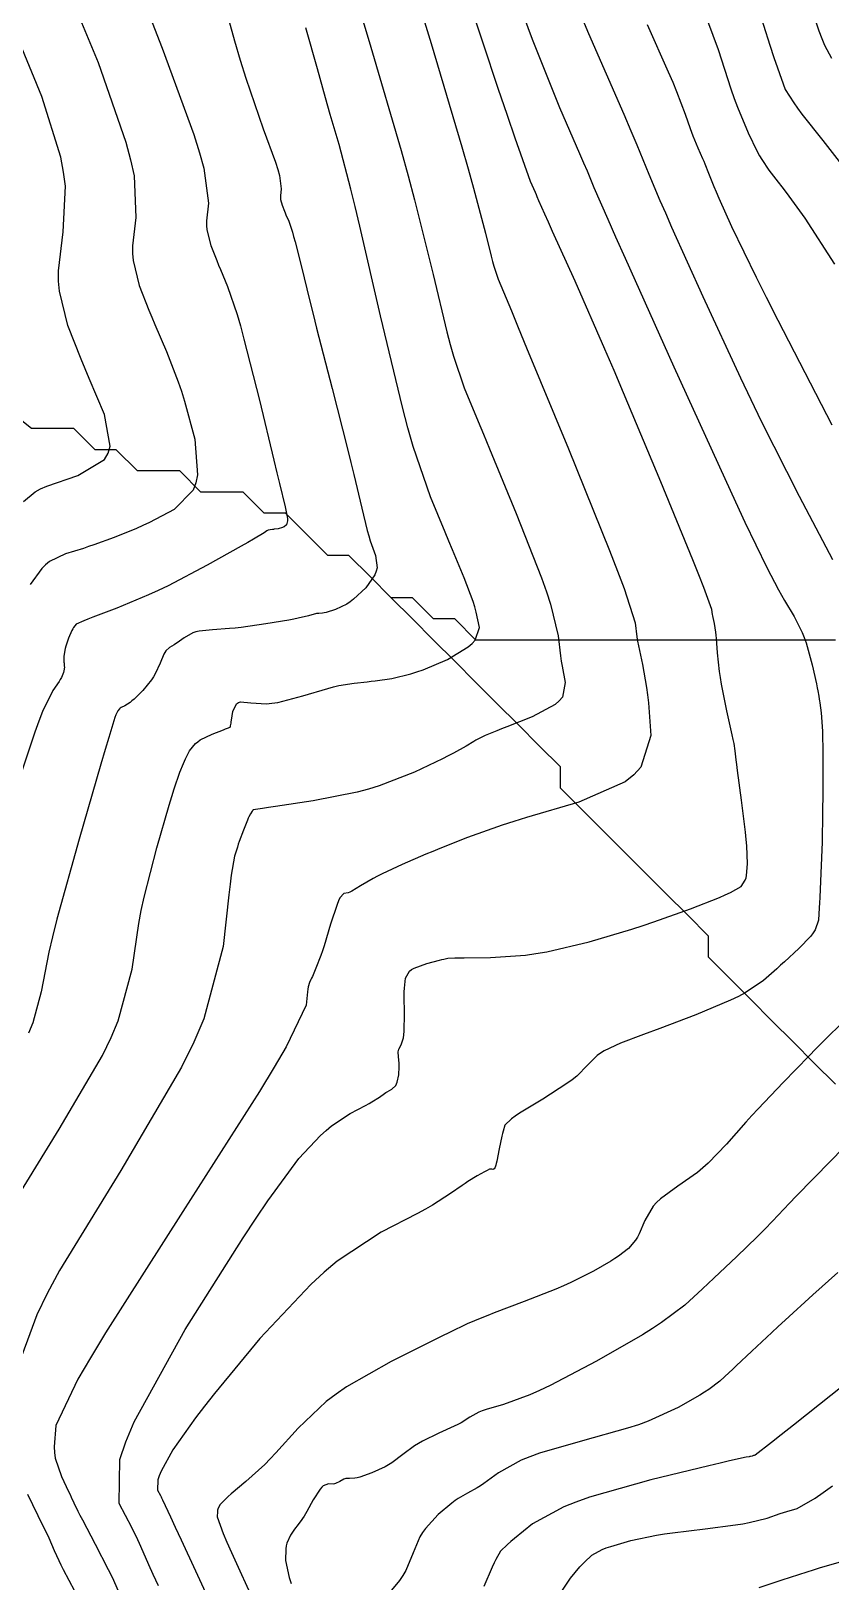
# Model space of a CAD drawing. Header units: metres. Extents: x 837475 to 838479, y 1189012 to 1191015.
# Drawn here: x 837786 to 837823.8, y 1189673.7 to 1189747 of the extents above; entities that cross this region are included whole.
import ezdxf

# ---------------------------------------------------------------- set-up
doc = ezdxf.new("R2010")
doc.units = ezdxf.units.M
doc.header["$LTSCALE"] = 0.3
for name, color, linetype in [('COTAS 10', 1, 'Continuous'), ('COTAS INT', 252, 'Continuous'), ('DRENAJE', 5, 'Continuous')]:
    doc.layers.add(name, color=color, linetype=linetype)

msp = doc.modelspace()

# ---------------------------------------------------------------- linework, layer by layer
at = {"layer": 'COTAS 10'}
for points, elevation in [([(837810.485, 1189751.325), (837812.338, 1189746.92), (837814.001, 1189743.103), (837814.337, 1189742.322), (837814.62, 1189741.662), (837815.191, 1189740.275), (837815.714, 1189739.019), (837815.967, 1189738.441), (837816.266, 1189737.763), (837817.735, 1189734.482), (837819.514, 1189730.643), (837820.008, 1189729.613), (837820.503, 1189728.597), (837822.297, 1189725.045), (837823.871, 1189722.058)], 1730), ([(837785.249, 1189691.744), (837787.316, 1189695.124), (837789.365, 1189698.607), (837789.775, 1189699.453), (837790.115, 1189700.247), (837790.775, 1189702.688), (837791.083, 1189704.849), (837791.201, 1189705.467), (837791.334, 1189706.094), (837791.935, 1189708.431), (837792.524, 1189710.435), (837792.651, 1189710.853), (837792.761, 1189711.211), (837793.024, 1189712.009), (837793.189, 1189712.411), (837793.237, 1189712.519), (837793.286, 1189712.627), (837793.473, 1189713.004), (837793.756, 1189713.351), (837793.867, 1189713.439), (837793.992, 1189713.524), (837794.558, 1189713.801), (837795.086, 1189714.006), (837795.187, 1189714.045), (837795.269, 1189714.077), (837795.399, 1189714.129), (837795.403, 1189714.133), (837795.404, 1189714.137), (837795.406, 1189714.141), (837795.407, 1189714.142), (837795.41, 1189714.143), (837795.415, 1189714.15), (837795.416, 1189714.155), (837795.418, 1189714.161), (837795.424, 1189714.193), (837795.446, 1189714.321), (837795.456, 1189714.388), (837795.469, 1189714.468), (837795.532, 1189714.873), (837795.709, 1189715.236), (837795.794, 1189715.291), (837795.894, 1189715.326), (837796.385, 1189715.285), (837797.12, 1189715.231), (837797.375, 1189715.257), (837797.652, 1189715.301), (837798.836, 1189715.611), (837800.016, 1189715.962), (837800.289, 1189716.034), (837800.54, 1189716.093), (837801.256, 1189716.215), (837801.875, 1189716.278), (837802.064, 1189716.3), (837802.261, 1189716.326), (837803.039, 1189716.436), (837803.947, 1189716.65), (837804.227, 1189716.741), (837804.519, 1189716.845), (837805.674, 1189717.336), (837806.655, 1189717.92), (837806.838, 1189718.083), (837806.982, 1189718.247), (837807.179, 1189718.843), (837807.035, 1189719.567), (837806.963, 1189719.811), (837806.878, 1189720.074), (837806.458, 1189721.182), (837805.904, 1189722.519), (837805.735, 1189722.927), (837805.559, 1189723.351), (837804.864, 1189725.015), (837804.052, 1189727.403), (837803.802, 1189728.283), (837803.541, 1189729.258), (837802.508, 1189733.566), (837801.536, 1189737.808), (837801.313, 1189738.74), (837801.111, 1189739.567), (837800.549, 1189741.679), (837800.131, 1189743.096), (837800.019, 1189743.484), (837799.91, 1189743.871), (837799.528, 1189745.255), (837798.983, 1189747.185)], 1720), ([(837824.475, 1189700.311), (837823.399, 1189699.24), (837823.085, 1189698.922), (837822.763, 1189698.595), (837821.542, 1189697.34), (837820.358, 1189696.092), (837820.061, 1189695.77), (837819.776, 1189695.457), (837818.854, 1189694.413), (837817.992, 1189693.514), (837817.745, 1189693.294), (837817.494, 1189693.085), (837816.556, 1189692.436), (837815.732, 1189691.839), (837815.553, 1189691.665), (837815.396, 1189691.486), (837815.003, 1189690.806), (837814.729, 1189690.173), (837814.645, 1189690.024), (837814.559, 1189689.887), (837814.22, 1189689.485), (837813.748, 1189689.122), (837813.577, 1189689.008), (837813.39, 1189688.889), (837812.57, 1189688.412), (837811.5, 1189687.88), (837811.155, 1189687.726), (837810.788, 1189687.568), (837809.288, 1189686.977), (837807.88, 1189686.444), (837807.572, 1189686.324), (837807.298, 1189686.216), (837806.605, 1189685.925), (837805.772, 1189685.523), (837805.41, 1189685.344), (837804.991, 1189685.136), (837803.007, 1189684.144), (837800.9, 1189682.942), (837800.404, 1189682.602), (837799.946, 1189682.259), (837798.608, 1189680.994), (837797.567, 1189679.825), (837797.296, 1189679.543), (837797.033, 1189679.279), (837796.145, 1189678.474), (837795.447, 1189677.886), (837795.304, 1189677.758), (837795.182, 1189677.645), (837794.92, 1189677.365), (837794.826, 1189677.17), (837794.809, 1189677.11), (837794.796, 1189677.049), (837794.784, 1189676.808), (837795.068, 1189676.017), (837795.242, 1189675.608), (837795.458, 1189675.117), (837796.58, 1189672.659)], 1730), ([(837820.408, 1189673.463), (837821.484, 1189673.817), (837822.664, 1189674.209), (837822.961, 1189674.304), (837823.247, 1189674.392), (837824.174, 1189674.661)], 1740)]:
    msp.add_lwpolyline(points, dxfattribs=dict(at, elevation=elevation))
at = {"layer": 'COTAS INT'}
for points, elevation in [([(837803.333, 1189751.578), (837804.893, 1189746.448), (837806.347, 1189741.56), (837806.649, 1189740.52), (837806.906, 1189739.615), (837807.472, 1189737.48), (837807.734, 1189736.386), (837807.801, 1189736.139), (837807.864, 1189735.916), (837808.07, 1189735.31), (837808.693, 1189733.806), (837809.019, 1189733.017), (837809.412, 1189732.066), (837811.387, 1189727.284), (837813.336, 1189722.473), (837813.713, 1189721.504), (837814.019, 1189720.691), (837814.535, 1189719.065), (837814.623, 1189718.397), (837814.659, 1189718.188), (837814.699, 1189717.969), (837814.887, 1189717.093), (837815.081, 1189716.004), (837815.125, 1189715.651), (837815.166, 1189715.277), (837815.278, 1189713.739), (837814.809, 1189712.233), (837814.483, 1189711.878), (837814.072, 1189711.55), (837811.879, 1189710.59), (837809.402, 1189709.857), (837808.812, 1189709.671), (837808.263, 1189709.493), (837806.625, 1189708.914), (837805.318, 1189708.396), (837804.978, 1189708.257), (837804.647, 1189708.119), (837803.53, 1189707.635), (837802.586, 1189707.193), (837802.364, 1189707.081), (837802.16, 1189706.974), (837801.566, 1189706.626), (837801.15, 1189706.377), (837801.058, 1189706.333), (837800.977, 1189706.299), (837800.768, 1189706.265), (837800.587, 1189706.066), (837800.523, 1189705.928), (837800.453, 1189705.753), (837800.151, 1189704.824), (837799.838, 1189703.794), (837799.76, 1189703.557), (837799.687, 1189703.341), (837799.458, 1189702.734), (837799.287, 1189702.343), (837799.251, 1189702.263), (837799.219, 1189702.196), (837799.145, 1189702.055), (837799.095, 1189701.855), (837799.078, 1189701.75), (837799.061, 1189701.624), (837798.989, 1189700.989), (837798.047, 1189699.022), (837797.481, 1189698.055), (837796.783, 1189696.906), (837793.158, 1189691.231), (837789.508, 1189685.502), (837788.794, 1189684.318), (837788.208, 1189683.309), (837787.164, 1189681.117), (837787.079, 1189680.106), (837787.098, 1189679.841), (837787.136, 1189679.582), (837787.426, 1189678.703), (837787.766, 1189678.004), (837787.835, 1189677.858), (837787.893, 1189677.734), (837788.015, 1189677.459), (837788.201, 1189677.077), (837788.299, 1189676.885), (837788.419, 1189676.655), (837789.021, 1189675.514), (837789.643, 1189674.316), (837789.775, 1189674.051), (837789.889, 1189673.814), (837790.154, 1189673.197)], 1724), ([(837800.635, 1189751.037), (837802.053, 1189746.28), (837803.482, 1189741.384), (837803.814, 1189740.184), (837804.119, 1189739.051), (837804.99, 1189735.523), (837805.638, 1189732.822), (837805.801, 1189732.211), (837805.958, 1189731.66), (837806.467, 1189730.163), (837807.126, 1189728.578), (837807.377, 1189727.972), (837807.658, 1189727.293), (837808.923, 1189724.233), (837810.114, 1189721.196), (837810.35, 1189720.53), (837810.544, 1189719.94), (837810.904, 1189718.444), (837811.012, 1189717.497), (837811.047, 1189717.254), (837811.085, 1189717.019), (837811.239, 1189716.237), (837811.102, 1189715.545), (837810.956, 1189715.367), (837810.763, 1189715.194), (837809.673, 1189714.617), (837808.483, 1189714.153), (837808.227, 1189714.052), (837808.002, 1189713.962), (837807.455, 1189713.733), (837807.11, 1189713.564), (837807.013, 1189713.51), (837806.914, 1189713.455), (837806.553, 1189713.231), (837805.957, 1189712.895), (837805.71, 1189712.768), (837805.429, 1189712.627), (837804.117, 1189711.998), (837802.445, 1189711.35), (837801.936, 1189711.198), (837801.407, 1189711.057), (837799.33, 1189710.647), (837797.551, 1189710.379), (837797.211, 1189710.328), (837796.936, 1189710.286), (837796.493, 1189710.221), (837796.477, 1189710.21), (837796.472, 1189710.204), (837796.466, 1189710.196), (837796.442, 1189710.154), (837796.413, 1189710.105), (837796.404, 1189710.092), (837796.395, 1189710.08), (837796.361, 1189710.04), (837796.289, 1189709.898), (837796.256, 1189709.822), (837796.218, 1189709.73), (837796.034, 1189709.266), (837795.835, 1189708.73), (837795.787, 1189708.594), (837795.742, 1189708.462), (837795.606, 1189708.03), (837795.454, 1189707.133), (837795.4, 1189706.708), (837795.34, 1189706.207), (837795.077, 1189703.76), (837794.153, 1189700.346), (837793.677, 1189699.235), (837793.104, 1189698.051), (837790.237, 1189693.178), (837787.344, 1189688.448), (837786.755, 1189687.355), (837786.258, 1189686.356), (837785.227, 1189683.53)], 1722), ([(837790.609, 1189750.284), (837792.182, 1189746.232), (837793.684, 1189742.138), (837793.954, 1189741.282), (837794.161, 1189740.547), (837794.382, 1189738.895), (837794.281, 1189738.063), (837794.285, 1189737.844), (837794.302, 1189737.631), (837794.481, 1189736.902), (837794.767, 1189736.181), (837794.852, 1189735.973), (837794.94, 1189735.762), (837795.282, 1189734.966), (837795.73, 1189733.642), (837795.886, 1189733.097), (837796.055, 1189732.475), (837796.782, 1189729.586), (837797.466, 1189726.748), (837797.608, 1189726.158), (837797.731, 1189725.654), (837798.006, 1189724.542), (837798.103, 1189724.073), (837798.114, 1189723.974), (837798.117, 1189723.889), (837798.071, 1189723.693), (837797.954, 1189723.599), (837797.913, 1189723.578), (837797.868, 1189723.56), (837797.675, 1189723.511), (837797.485, 1189723.483), (837797.442, 1189723.478), (837797.402, 1189723.473), (837797.295, 1189723.465), (837797.202, 1189723.441), (837797.172, 1189723.427), (837797.139, 1189723.409), (837797.005, 1189723.315), (837796.503, 1189723.011), (837796.238, 1189722.86), (837795.919, 1189722.679), (837794.313, 1189721.787), (837792.465, 1189720.818), (837791.993, 1189720.589), (837791.539, 1189720.378), (837790.043, 1189719.756), (837788.909, 1189719.329), (837788.682, 1189719.24), (837788.494, 1189719.163), (837788.129, 1189718.991), (837788.002, 1189718.836), (837787.964, 1189718.771), (837787.924, 1189718.695), (837787.767, 1189718.34), (837787.633, 1189717.952), (837787.606, 1189717.855), (837787.585, 1189717.763), (837787.549, 1189717.471), (837787.548, 1189717.245), (837787.549, 1189717.196), (837787.551, 1189717.152), (837787.562, 1189717.039), (837787.566, 1189716.942), (837787.563, 1189716.908), (837787.559, 1189716.871), (837787.529, 1189716.713), (837787.426, 1189716.474), (837787.375, 1189716.386), (837787.315, 1189716.289), (837787.016, 1189715.861), (837786.536, 1189714.871), (837786.36, 1189714.42), (837786.167, 1189713.892), (837785.316, 1189711.347)], 1716), ([(837794.512, 1189750.518), (837795.604, 1189746.571), (837795.876, 1189745.655), (837796.135, 1189744.815), (837796.964, 1189742.42), (837797.547, 1189740.83), (837797.652, 1189740.498), (837797.732, 1189740.212), (837797.818, 1189739.571), (837797.779, 1189739.248), (837797.78, 1189739.163), (837797.787, 1189739.08), (837797.856, 1189738.797), (837797.967, 1189738.517), (837798.001, 1189738.436), (837798.035, 1189738.354), (837798.167, 1189738.045), (837798.342, 1189737.531), (837798.402, 1189737.319), (837798.468, 1189737.078), (837798.75, 1189735.955), (837799.168, 1189734.26), (837799.32, 1189733.658), (837799.487, 1189732.998), (837800.22, 1189730.131), (837800.943, 1189727.292), (837801.104, 1189726.648), (837801.248, 1189726.067), (837801.624, 1189724.481), (837801.884, 1189723.419), (837801.954, 1189723.168), (837802.023, 1189722.934), (837802.266, 1189722.246), (837802.341, 1189721.665), (837802.304, 1189721.5), (837802.243, 1189721.333), (837801.812, 1189720.714), (837801.231, 1189720.173), (837801.074, 1189720.055), (837800.919, 1189719.951), (837800.374, 1189719.69), (837799.931, 1189719.556), (837799.84, 1189719.533), (837799.762, 1189719.515), (837799.598, 1189719.499), (837799.477, 1189719.497), (837799.427, 1189719.488), (837799.37, 1189719.475), (837799.107, 1189719.397), (837798.609, 1189719.276), (837798.404, 1189719.236), (837798.17, 1189719.193), (837797.085, 1189719.011), (837795.924, 1189718.846), (837795.642, 1189718.814), (837795.378, 1189718.786), (837794.568, 1189718.735), (837793.937, 1189718.669), (837793.786, 1189718.632), (837793.645, 1189718.587), (837793.222, 1189718.358), (837792.9, 1189718.117), (837792.823, 1189718.065), (837792.752, 1189718.018), (837792.538, 1189717.901), (837792.361, 1189717.74), (837792.313, 1189717.665), (837792.264, 1189717.577), (837792.092, 1189717.152), (837791.863, 1189716.645), (837791.779, 1189716.505), (837791.686, 1189716.367), (837791.276, 1189715.87), (837790.859, 1189715.458), (837790.762, 1189715.372), (837790.674, 1189715.3), (837790.42, 1189715.141), (837790.248, 1189715.056), (837790.209, 1189715.03), (837790.176, 1189715.003), (837790.089, 1189714.897), (837790.032, 1189714.782), (837790.002, 1189714.716), (837789.952, 1189714.593), (837789.663, 1189713.634), (837789.499, 1189713.073), (837789.297, 1189712.384), (837788.264, 1189708.831), (837787.214, 1189705.056), (837787.003, 1189704.226), (837786.826, 1189703.491), (837786.474, 1189701.615), (837786.077, 1189700.149), (837785.873, 1189699.671)], 1718), ([(837792.019, 1189673.535), (837791.766, 1189674.084), (837791.559, 1189674.54), (837791.182, 1189675.399), (837790.974, 1189675.859), (837790.872, 1189676.063), (837790.751, 1189676.3), (837790.156, 1189677.435), (837790.195, 1189679.518), (837790.474, 1189680.353), (837790.87, 1189681.301), (837793.268, 1189685.655), (837796.013, 1189689.989), (837796.628, 1189690.923), (837797.18, 1189691.742), (837798.649, 1189693.741), (837799.665, 1189694.827), (837799.932, 1189695.07), (837800.192, 1189695.289), (837801.077, 1189695.874), (837801.803, 1189696.25), (837801.963, 1189696.337), (837802.104, 1189696.417), (837802.465, 1189696.645), (837802.702, 1189696.812), (837802.766, 1189696.855), (837802.828, 1189696.895), (837803.045, 1189697.025), (837803.223, 1189697.198), (837803.261, 1189697.266), (837803.293, 1189697.343), (837803.369, 1189697.693), (837803.393, 1189698.07), (837803.393, 1189698.164), (837803.391, 1189698.254), (837803.358, 1189698.541), (837803.345, 1189698.785), (837803.355, 1189698.848), (837803.371, 1189698.908), (837803.479, 1189699.107), (837803.592, 1189699.444), (837803.611, 1189699.592), (837803.625, 1189699.763), (837803.634, 1189700.578), (837803.626, 1189701.426), (837803.63, 1189701.618), (837803.637, 1189701.792), (837803.684, 1189702.268), (837803.878, 1189702.59), (837803.977, 1189702.668), (837804.097, 1189702.74), (837804.694, 1189702.959), (837805.288, 1189703.112), (837805.405, 1189703.142), (837805.502, 1189703.168), (837805.683, 1189703.216), (837806.021, 1189703.228), (837806.218, 1189703.23), (837806.459, 1189703.232), (837807.703, 1189703.236), (837809.351, 1189703.352), (837809.848, 1189703.425), (837810.362, 1189703.516), (837812.366, 1189703.989), (837814.389, 1189704.584), (837814.916, 1189704.752), (837815.429, 1189704.92), (837817.159, 1189705.536), (837818.522, 1189706.078), (837818.802, 1189706.2), (837819.04, 1189706.309), (837819.551, 1189706.599), (837819.742, 1189706.891), (837819.779, 1189707.001), (837819.809, 1189707.123), (837819.857, 1189707.67), (837819.814, 1189708.513), (837819.786, 1189708.823), (837819.75, 1189709.165), (837819.563, 1189710.674), (837819.377, 1189712.081), (837819.342, 1189712.358), (837819.314, 1189712.587), (837819.273, 1189713.009), (837819.217, 1189713.363), (837819.179, 1189713.549), (837819.131, 1189713.774), (837818.88, 1189714.904), (837818.619, 1189716.164), (837818.566, 1189716.47), (837818.521, 1189716.757), (837818.429, 1189717.643), (837818.383, 1189718.32), (837818.368, 1189718.477), (837818.351, 1189718.62), (837818.284, 1189719.024), (837818.221, 1189719.319), (837818.208, 1189719.392), (837818.196, 1189719.462), (837818.166, 1189719.686), (837817.785, 1189720.736), (837817.551, 1189721.326), (837817.262, 1189722.046), (837815.754, 1189725.729), (837813.993, 1189729.939), (837813.545, 1189730.992), (837813.114, 1189731.995), (837811.698, 1189735.21), (837810.642, 1189737.554), (837810.438, 1189738.008), (837810.272, 1189738.378), (837809.992, 1189739.012), (837809.913, 1189739.203), (837809.874, 1189739.294), (837809.828, 1189739.402), (837809.598, 1189739.929), (837808.867, 1189741.975), (837808.505, 1189743.042), (837808.073, 1189744.324), (837805.934, 1189750.76)], 1726), ([(837787.673, 1189749.163), (837789.164, 1189745.546), (837790.474, 1189741.78), (837790.697, 1189740.941), (837790.86, 1189740.191), (837790.946, 1189738.219), (837790.783, 1189736.878), (837790.789, 1189736.526), (837790.818, 1189736.182), (837791.105, 1189735.007), (837791.566, 1189733.846), (837791.704, 1189733.511), (837791.846, 1189733.17), (837792.396, 1189731.887), (837792.952, 1189730.447), (837793.097, 1189730.006), (837793.24, 1189729.547), (837793.726, 1189727.739), (837793.859, 1189726.059), (837793.78, 1189725.68), (837793.65, 1189725.339), (837792.76, 1189724.422), (837791.584, 1189723.809), (837791.274, 1189723.661), (837790.97, 1189723.521), (837789.927, 1189723.093), (837788.965, 1189722.751), (837788.711, 1189722.665), (837788.463, 1189722.583), (837787.614, 1189722.32), (837786.864, 1189721.953), (837786.679, 1189721.805), (837786.503, 1189721.637), (837785.949, 1189720.866)], 1714), ([(837817.46, 1189748.894), (837818.461, 1189746.163), (837819.07, 1189744.297), (837819.227, 1189743.854), (837819.378, 1189743.443), (837819.88, 1189742.223), (837820.313, 1189741.338), (837820.422, 1189741.138), (837820.525, 1189740.957), (837820.857, 1189740.465), (837821.3, 1189739.895), (837821.474, 1189739.664), (837821.671, 1189739.401), (837822.566, 1189738.189), (837823.954, 1189736.008)], 1734), ([(837820.015, 1189749.223), (837820.913, 1189746.373), (837821.102, 1189745.791), (837821.265, 1189745.299), (837821.637, 1189744.272), (837822.033, 1189743.634), (837822.211, 1189743.387), (837822.418, 1189743.11), (837823.414, 1189741.855), (837825.126, 1189739.656)], 1736), ([(837823.842, 1189745.738), (837823.5, 1189746.355), (837823.375, 1189746.662), (837823.238, 1189747.029), (837822.637, 1189748.847)], 1738), ([(837809.267, 1189747.759), (837809.676, 1189746.65), (837810.968, 1189743.424), (837811.914, 1189741.252), (837812.106, 1189740.808), (837812.266, 1189740.433), (837812.591, 1189739.644), (837813.247, 1189738.135), (837813.617, 1189737.305), (837814.068, 1189736.297), (837816.375, 1189731.169), (837818.775, 1189725.883), (837819.284, 1189724.776), (837819.726, 1189723.824), (837820.76, 1189721.67), (837821.32, 1189720.619), (837821.463, 1189720.362), (837821.599, 1189720.118), (837822.048, 1189719.36), (837822.43, 1189718.607), (837822.525, 1189718.366), (837822.615, 1189718.112), (837822.901, 1189717.08), (837823.107, 1189716.171), (837823.145, 1189715.994), (837823.177, 1189715.85), (837823.225, 1189715.602), (837823.239, 1189715.457), (837823.249, 1189715.379), (837823.261, 1189715.284), (837823.324, 1189714.803), (837823.387, 1189713.937), (837823.398, 1189713.599), (837823.406, 1189713.219), (837823.415, 1189711.493), (837823.395, 1189709.621), (837823.386, 1189709.149), (837823.375, 1189708.697), (837823.321, 1189707.231), (837823.263, 1189706.076), (837823.25, 1189705.821), (837823.239, 1189705.593), (837823.206, 1189705.003), (837823.049, 1189704.549), (837822.959, 1189704.407), (837822.849, 1189704.258), (837822.281, 1189703.661), (837821.598, 1189703.038), (837821.416, 1189702.873), (837821.235, 1189702.711), (837820.607, 1189702.151), (837819.744, 1189701.575), (837819.417, 1189701.403), (837819.05, 1189701.226), (837817.406, 1189700.539), (837815.708, 1189699.893), (837814.937, 1189699.6), (837813.852, 1189699.187), (837813.074, 1189698.825), (837812.898, 1189698.716), (837812.738, 1189698.602), (837812.303, 1189698.162), (837811.778, 1189697.632), (837811.562, 1189697.463), (837811.316, 1189697.284), (837810.173, 1189696.553), (837809.08, 1189695.88), (837808.867, 1189695.737), (837808.691, 1189695.612), (837808.378, 1189695.317), (837808.301, 1189695.039), (837808.274, 1189694.926), (837808.245, 1189694.796), (837808.12, 1189694.195), (837808, 1189693.622), (837807.974, 1189693.51), (837807.95, 1189693.418), (837807.89, 1189693.255), (837807.847, 1189693.233), (837807.834, 1189693.23), (837807.821, 1189693.228), (837807.77, 1189693.233), (837807.719, 1189693.241), (837807.694, 1189693.241), (837807.654, 1189693.23), (837807.543, 1189693.172), (837807.487, 1189693.141), (837807.419, 1189693.104), (837807.08, 1189692.916), (837806.635, 1189692.648), (837806.501, 1189692.56), (837806.362, 1189692.467), (837805.819, 1189692.08), (837804.967, 1189691.542), (837804.633, 1189691.353), (837804.257, 1189691.148), (837802.543, 1189690.261), (837800.452, 1189688.88), (837799.839, 1189688.363), (837799.21, 1189687.788), (837796.811, 1189685.225), (837794.66, 1189682.627), (837794.187, 1189682.03), (837793.767, 1189681.487), (837792.693, 1189679.966), (837792.139, 1189678.962), (837792.048, 1189678.743), (837791.984, 1189678.55), (837791.974, 1189678.07), (837792.112, 1189677.808), (837792.14, 1189677.753), (837792.163, 1189677.706), (837792.211, 1189677.6), (837792.58, 1189676.796), (837792.805, 1189676.309), (837793.084, 1189675.708), (837794.536, 1189672.582)], 1728), ([(837815.108, 1189747.347), (837816.108, 1189745.105), (837816.317, 1189744.616), (837816.498, 1189744.184), (837816.908, 1189743.102), (837817.133, 1189742.428), (837817.197, 1189742.254), (837817.261, 1189742.085), (837817.5, 1189741.522), (837817.725, 1189741.017), (837817.781, 1189740.885), (837817.834, 1189740.757), (837818.001, 1189740.324), (837818.259, 1189739.688), (837818.37, 1189739.431), (837818.497, 1189739.139), (837819.096, 1189737.796), (837820.253, 1189735.403), (837820.732, 1189734.45), (837821.28, 1189733.37), (837823.833, 1189728.42)], 1732), ([(837785.643, 1189724.798), (837786.185, 1189725.26), (837786.439, 1189725.392), (837786.739, 1189725.526), (837788.199, 1189726.027), (837789.461, 1189726.781), (837789.636, 1189727.075), (837789.736, 1189727.406), (837789.466, 1189728.909), (837788.735, 1189730.615), (837788.544, 1189731.073), (837788.358, 1189731.526), (837787.729, 1189733.112), (837787.333, 1189734.733), (837787.294, 1189735.207), (837787.285, 1189735.694), (837787.51, 1189737.544), (837787.615, 1189739.695), (837787.531, 1189740.37), (837787.398, 1189741.081), (837786.508, 1189743.938), (837785.449, 1189746.507)], 1712), ([(837825.497, 1189695.373), (837823.792, 1189693.634), (837822.157, 1189691.96), (837821.831, 1189691.623), (837821.559, 1189691.341), (837821.032, 1189690.777), (837820.669, 1189690.395), (837820.5, 1189690.227), (837820.302, 1189690.032), (837819.339, 1189689.105), (837818.261, 1189688.082), (837817.989, 1189687.827), (837817.73, 1189687.585), (837816.891, 1189686.813), (837815.789, 1189685.987), (837815.363, 1189685.71), (837814.884, 1189685.413), (837812.721, 1189684.168), (837810.522, 1189683.013), (837810.021, 1189682.773), (837809.567, 1189682.567), (837808.317, 1189682.109), (837807.497, 1189681.875), (837807.314, 1189681.81), (837807.151, 1189681.745), (837806.721, 1189681.507), (837806.312, 1189681.246), (837806.161, 1189681.165), (837805.995, 1189681.082), (837805.258, 1189680.751), (837804.487, 1189680.383), (837804.298, 1189680.275), (837804.12, 1189680.166), (837803.565, 1189679.75), (837803.044, 1189679.354), (837802.887, 1189679.257), (837802.725, 1189679.166), (837802.091, 1189678.88), (837801.522, 1189678.685), (837801.4, 1189678.651), (837801.294, 1189678.626), (837801.038, 1189678.607), (837800.874, 1189678.61), (837800.826, 1189678.598), (837800.777, 1189678.582), (837800.587, 1189678.48), (837800.383, 1189678.379), (837800.325, 1189678.364), (837800.267, 1189678.354), (837800.049, 1189678.363), (837799.804, 1189678.274), (837799.728, 1189678.202), (837799.648, 1189678.11), (837799.332, 1189677.605), (837799.03, 1189677.058), (837798.959, 1189676.938), (837798.894, 1189676.832), (837798.709, 1189676.566), (837798.548, 1189676.362), (837798.499, 1189676.296), (837798.447, 1189676.225), (837798.247, 1189675.934), (837798.082, 1189675.555), (837798.054, 1189675.43), (837798.033, 1189675.295), (837798.019, 1189674.734), (837798.186, 1189673.937), (837798.279, 1189673.653)], 1732), ([(837824.123, 1189688.356), (837822.942, 1189687.296), (837821.626, 1189686.1), (837821.303, 1189685.804), (837820.999, 1189685.523), (837820.052, 1189684.633), (837819.315, 1189683.934), (837819.144, 1189683.772), (837818.987, 1189683.625), (837818.536, 1189683.208), (837818.017, 1189682.819), (837817.816, 1189682.689), (837817.591, 1189682.549), (837816.573, 1189681.963), (837815.163, 1189681.327), (837814.691, 1189681.155), (837814.184, 1189680.986), (837812.058, 1189680.392), (837810.015, 1189679.809), (837809.56, 1189679.646), (837809.152, 1189679.483), (837808.081, 1189678.89), (837807.396, 1189678.38), (837807.233, 1189678.269), (837807.081, 1189678.171), (837806.625, 1189677.925), (837806.18, 1189677.674), (837806.035, 1189677.572), (837805.879, 1189677.456), (837805.237, 1189676.92), (837804.626, 1189676.258), (837804.491, 1189676.063), (837804.37, 1189675.862), (837804.054, 1189675.094), (837803.704, 1189674.266), (837803.561, 1189674.028), (837803.399, 1189673.787), (837802.648, 1189672.883)], 1734), ([(837825.017, 1189683.511), (837822.021, 1189681.132), (837821.446, 1189680.677), (837820.98, 1189680.31), (837820.218, 1189679.722), (837820.169, 1189679.708), (837820.139, 1189679.698), (837820.077, 1189679.678), (837819.993, 1189679.656), (837819.963, 1189679.651), (837819.93, 1189679.645), (837819.786, 1189679.627), (837818.997, 1189679.452), (837818.557, 1189679.347), (837818.021, 1189679.218), (837815.284, 1189678.548), (837812.38, 1189677.725), (837811.738, 1189677.499), (837811.166, 1189677.274), (837809.688, 1189676.468), (837808.836, 1189675.783), (837808.659, 1189675.633), (837808.508, 1189675.502), (837808.175, 1189675.174), (837807.953, 1189674.79), (837807.871, 1189674.624), (837807.781, 1189674.431), (837807.383, 1189673.517)], 1736), ([(837811.103, 1189673.336), (837811.492, 1189673.91), (837811.924, 1189674.432), (837812.035, 1189674.554), (837812.143, 1189674.667), (837812.501, 1189674.993), (837812.988, 1189675.258), (837813.176, 1189675.332), (837813.387, 1189675.406), (837814.342, 1189675.677), (837815.552, 1189675.929), (837815.924, 1189675.992), (837816.311, 1189676.051), (837817.844, 1189676.241), (837819.29, 1189676.422), (837819.623, 1189676.476), (837819.927, 1189676.531), (837820.781, 1189676.747), (837821.401, 1189676.954), (837821.558, 1189677.003), (837821.708, 1189677.05), (837822.196, 1189677.191), (837823.048, 1189677.681), (837823.427, 1189677.947), (837823.869, 1189678.27)], 1738), ([(837785.832, 1189677.87), (837786.554, 1189676.383), (837786.702, 1189676.073), (837786.827, 1189675.807), (837787.089, 1189675.213), (837787.305, 1189674.732), (837787.4, 1189674.538), (837787.511, 1189674.318), (837788.042, 1189673.302)], 1722)]:
    msp.add_lwpolyline(points, dxfattribs=dict(at, elevation=elevation))
at = {"layer": 'DRENAJE'}
for points in [[(837803.013, 1189720.247, 1718.533), (837802.013, 1189721.246, 1718.049), (837801.014, 1189722.246, 1717.603), (837800.014, 1189722.246, 1717.159), (837799.015, 1189723.246, 1716.576), (837798.015, 1189724.245, 1716.098), (837797.015, 1189724.245, 1715.813), (837796.016, 1189725.245, 1715.221), (837795.016, 1189725.245, 1714.73), (837794.016, 1189725.245, 1714.272), (837793.017, 1189726.245, 1713.662), (837792.017, 1189726.245, 1713.235), (837791.017, 1189726.245, 1712.829), (837790.018, 1189727.244, 1712.248), (837789.018, 1189727.244, 1711.983), (837788.018, 1189728.244, 1711.461), (837787.019, 1189728.244, 1710.987), (837786.019, 1189728.244, 1710.538), (837782.12, 1189731.331, 1710.146)], [(837824.006, 1189697.255, 1730.868), (837823.006, 1189698.254, 1730.196), (837822.007, 1189699.254, 1729.529), (837821.007, 1189700.254, 1728.861), (837820.007, 1189701.253, 1728.208), (837819.008, 1189702.253, 1727.606), (837818.008, 1189703.253, 1727.038), (837818.008, 1189704.252, 1726.648), (837817.008, 1189705.252, 1726.117), (837816.009, 1189706.252, 1725.692), (837815.009, 1189707.251, 1725.3), (837814.009, 1189708.251, 1724.907), (837813.01, 1189709.251, 1724.512), (837812.01, 1189710.25, 1724.108), (837811.01, 1189711.25, 1723.611), (837811.01, 1189712.25, 1723.198), (837810.011, 1189713.249, 1722.632), (837809.011, 1189714.249, 1722.05), (837808.011, 1189715.249, 1721.435), (837807.012, 1189716.248, 1720.791), (837806.012, 1189717.248, 1720.166), (837805.012, 1189718.247, 1719.635), (837804.013, 1189719.247, 1719.079), (837803.013, 1189720.247, 1718.533)], [(837808.011, 1189718.247, 1720.549), (837807.012, 1189718.247, 1720.132), (837806.012, 1189719.247, 1719.777), (837805.012, 1189719.247, 1719.425), (837804.013, 1189720.247, 1718.895), (837803.013, 1189720.247, 1718.533)], [(837824.006, 1189718.247, 1728.9), (837823.006, 1189718.247, 1728.304), (837822.007, 1189718.247, 1727.77), (837821.007, 1189718.247, 1727.298), (837820.007, 1189718.247, 1726.835), (837819.008, 1189718.247, 1726.331), (837818.008, 1189718.247, 1725.798), (837817.008, 1189718.247, 1725.26), (837816.009, 1189718.247, 1724.722), (837815.009, 1189718.247, 1724.189), (837814.009, 1189718.247, 1723.658), (837813.01, 1189718.247, 1723.126), (837812.01, 1189718.247, 1722.592), (837811.01, 1189718.247, 1722.059), (837810.011, 1189718.247, 1721.545), (837809.011, 1189718.247, 1721.044), (837808.011, 1189718.247, 1720.549)]]:
    msp.add_polyline3d(points, dxfattribs=at)

doc.saveas('drawing.dxf')
